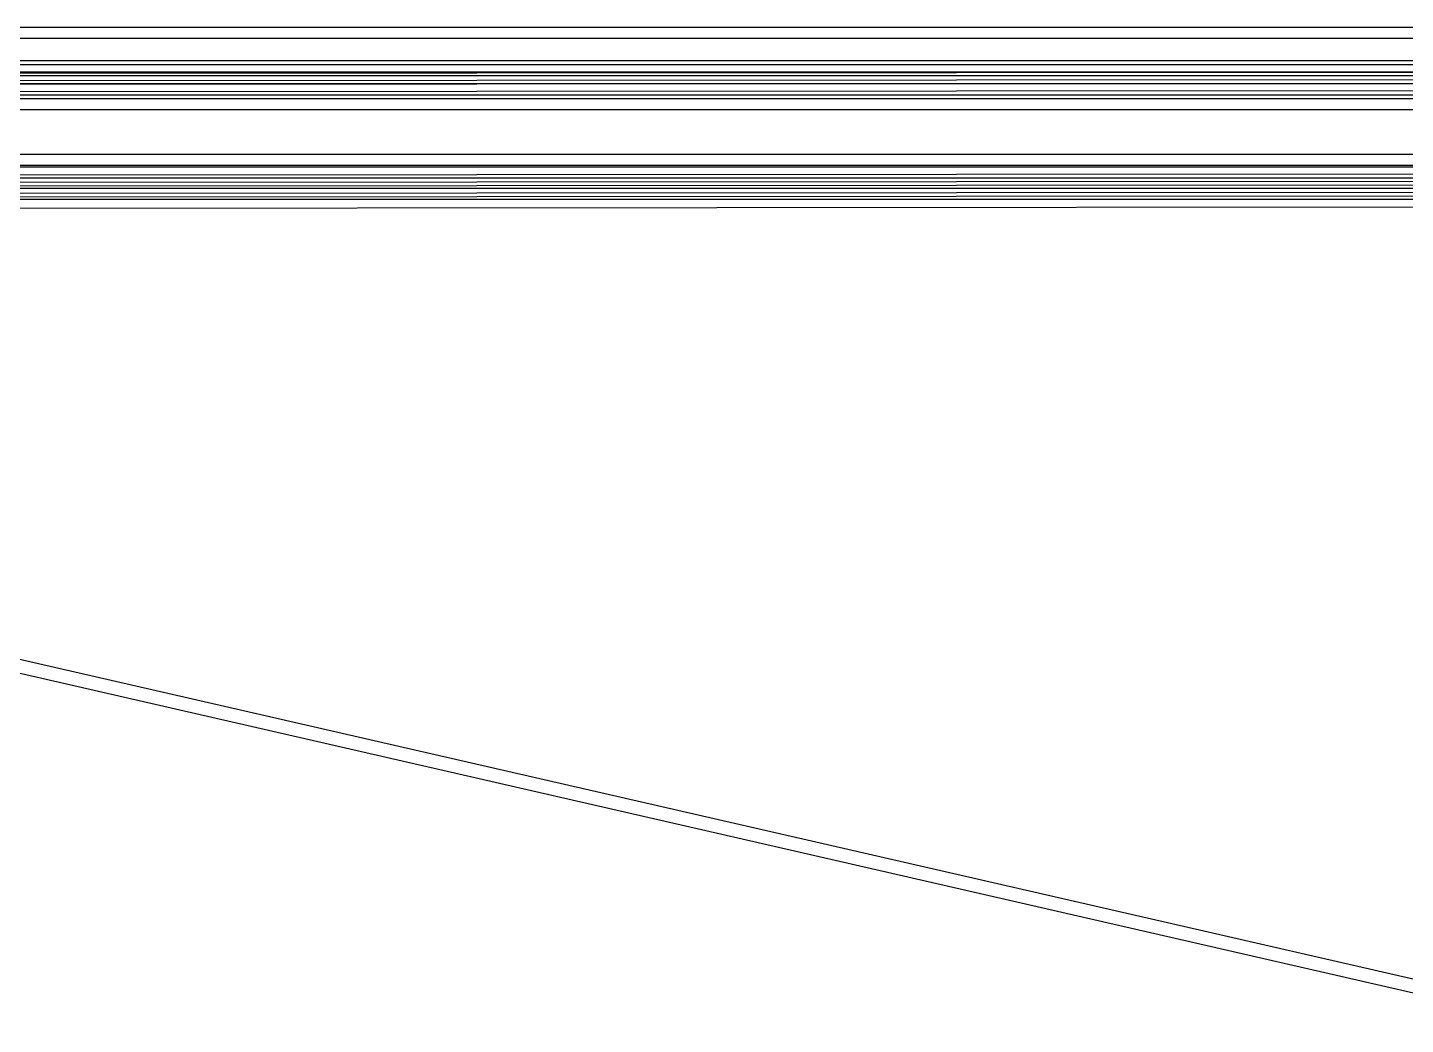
# Model space of a CAD drawing. Header units: inches. Extents: x 4821 to 127877, y 58012 to 433683.
# Drawn here: x 35829.5 to 36201.3, y 146736.7 to 147005.5 of the extents above; entities that cross this region are included whole.
import ezdxf

# ---------------------------------------------------------------- set-up
doc = ezdxf.new("R2010")
doc.units = ezdxf.units.IN
doc.header["$MEASUREMENT"] = 0
for name, color, linetype in [('A-GLAZ', 132, 'Continuous'), ('A-WAL-CMU', 7, 'Continuous'), ('A-WIN', 141, 'Continuous')]:
    doc.layers.add(name, color=color, linetype=linetype)

# ---------------------------------------------------------------- blocks, each defined once
blk = doc.blocks.new('CURTT')
at = {"layer": 'A-GLAZ', "extrusion": (1.56101e-06, 5.69003e-07, 1)}
for p, q in [((905511.46, -1520273.69, 0), (907611.94, -1520275.19, 0)), ((905511.46, -1520277.69, 0), (907612.95, -1520279.19, 0)), ((906965.52, -1520276.2, 1.15), (905539.78, -1520276.19, 0)), ((905511.46, -1520279.69, 0), (907612.95, -1520281.19, 0)), ((906893.22, -1520282, 1.15), (905612.08, -1520281.99, 0)), ((906893.22, -1520285.4, 1.15), (905612.08, -1520285.39, 0)), ((906893.22, -1520300.4, 1.15), (905612.08, -1520300.39, 0)), ((905511.46, -1520305.09, 0), (907608.45, -1520306.59, 0)), ((906893.22, -1520304.4, 1.15), (905612.08, -1520304.39, 0)), ((905511.46, -1520307.09, 0), (907608.45, -1520308.59, 0)), ((906914.72, -1520309.6, 1.15), (905590.58, -1520309.59, 0)), ((906914.72, -1520310.6, 1.15), (905590.58, -1520310.59, 0)), ((906899.72, -1520319.6, 1.15), (905605.58, -1520319.59, 0))]:
    blk.add_line(p, q, dxfattribs=at)
at = {"layer": 'A-GLAZ', "extrusion": (1.56101e-06, 5.69003e-07, 1), "elevation": -0.6}
blk.add_lwpolyline([(905527.79, -1520222.76), (906264.95, -1520053.8), (906977.52, -1520222.77)], dxfattribs=at)
blk = doc.blocks.new('FIRST SLAB EDGE')
at = {"layer": 'A-WIN', "xscale": -1, "rotation": 180}
blk.add_blockref('CURTT', (238156.09, -3250713.17, -1.15), dxfattribs=at)

msp = doc.modelspace()

# ---------------------------------------------------------------- block references
at = {"layer": 'A-WAL-CMU'}
for p in [(-1108176.96, 1877399.04), (-1108180.36, 1877396.06)]:
    msp.add_blockref('FIRST SLAB EDGE', p, dxfattribs=at)

doc.saveas('drawing.dxf')
